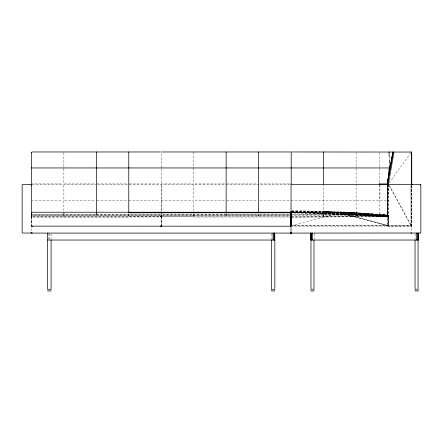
<?xml version="1.0" encoding="UTF-8"?>
<svg xmlns="http://www.w3.org/2000/svg" width="443" height="443" viewBox="0 0 443 443"><rect width="100%" height="100%" fill="white"/><g stroke="black" fill="none" stroke-linecap="round" stroke-linejoin="round"><path stroke-width="0.33" stroke-dasharray="2.21 1.66" d="M161.23 225.553L161.23 152.547M161.23 211.217L161.23 185.296M291.776 211.35L322.748 211.35L323.551 212.801L324.276 211.643L339.166 211.66L339.67 212.801L387.697 225.553L387.703 216.998L355.834 214.207L355.314 213.105L324.198 213.282L323.473 214.373L291.023 214.047M387.237 215.691L388.445 216.383L388.445 183.928L387.786 200.153L387.78 216.832L379.286 216.383L379.286 185.279M31.42 215.63L291.04 215.63L31.42 215.625L31.414 216.998L128.775 217.037L128.974 216.295L161.036 216.295L161.036 214.921L160.504 214.539L129.5 214.539L128.775 215.63L128.055 214.539L97.05 214.539L96.325 215.63L95.599 214.539L64.595 214.539L63.875 215.63L63.15 214.539L32.145 214.539L31.614 214.921L31.414 216.998L161.811 216.998L161.811 225.553L161.811 216.466L161.313 216.71L161.839 216.511M31.497 213.714L31.497 216.71L32.001 216.422L160.648 216.422A0.581 0.576 0 0 1 161.23 216.998L161.036 214.883M355.928 214.113L356.205 213.05L356.648 212.834L387.769 214.971L388.378 216.195L388.378 225.254L387.99 226.052L387.697 225.841M387.797 215.608L388.085 216.422L291.599 212.003M388.378 216.112L388.184 215.387L388.373 216.92L387.619 216.998L387.669 216.422L339.67 212.225L339.67 212.801L388.162 217.037L387.509 215.819L372.912 214.539L372.059 215.63M387.797 216.92L387.797 216.633L387.797 216.926L291.599 212.507L339.698 212.513L387.642 216.71M387.797 225.548L387.78 225.836L388.301 225.548L387.78 225.836M387.99 226.052L387.697 226.129L388.201 225.841L291.599 225.836M387.703 185.296L387.093 199.466L387.725 184.41M339.67 212.801L339.753 212.225L388.278 216.466L388.278 225.553L388.284 216.998L387.752 216.422L387.697 225.553L339.753 212.801L291.599 212.801M387.237 200.845L387.763 200.275L387.769 216.217M387.287 200.845L387.52 200.38M291.887 217.125L355.928 216.743L356.122 216.001L388.184 215.763L388.378 216.5L355.928 215.542L291.023 215.514M323.473 216.743L323.667 211.776M323.473 212.623L323.75 211.599L324.232 211.35L355.17 213.061L324.232 211.793L355.203 212.95L355.928 214.19L388.378 216.599L388.373 216.19M388.101 215.309L356.681 212.767L355.928 214.218L323.473 212.507M411.497 225.836L411.575 225.548M411.735 185.606L411.735 225.548L411.447 226.046L291.599 226.129M31.614 213.504L31.42 214.213L291.04 214.213M161.23 214.213L161.424 213.504M161.235 216.998L161.424 214.921L161.955 214.539L192.96 214.539L193.68 215.63L194.405 214.539L225.409 214.539L226.135 215.63L226.86 214.539L257.865 214.539L258.585 215.63L259.31 214.539L290.315 214.539M226.135 214.213L226.329 213.504M356.122 213.216L355.928 214.19L323.473 214.373L322.748 213.282L291.743 212.961M356.122 213.31L356.205 213.022M356.122 213.382L356.681 212.878L387.891 215.143M356.122 213.482L356.648 213.1L387.653 215.508L356.681 214.329L388.002 215.459M389.203 182.809L410.999 152.547M323.75 211.721L355.552 213.094M161.811 216.422L289.766 216.466M387.415 200.524L388.445 200.153L387.714 200.037M411.287 226.046L411.625 225.548L411.625 185.606M31.996 216.422L31.708 216.5M64.362 213.166L63.875 214.213L63.382 213.166M96.812 213.166L96.325 214.213L95.838 213.166M411.126 225.836L410.999 226.201L411.575 226.705L410.999 226.705L410.999 185.606L411.126 226.046L388.528 226.046L411.209 225.836L410.999 226.124L411.53 226.705M411.447 226.046L411.049 226.124L411.337 226.046M161.186 216.433C160.283 216.461 162.182 216.45 161.274 216.433M356.648 212.95L387.653 214.955M291.599 216.466L387.797 216.123L387.797 215.614L388.301 215.902L388.378 216.705L291.599 217.048M388.528 225.548L388.528 226.124M291.743 214.423L322.748 214.357L323.473 215.448L324.198 214.357L355.203 214.456L355.928 215.547L356.648 214.456L387.653 215.414L388.184 215.891M388.018 216.511L388.212 216.721M31.42 183.928L62.491 183.928M64.562 183.928L94.946 183.928M97.017 183.928L128.088 183.928M129.467 183.928L159.851 183.928M161.23 183.928L192.993 183.928M195.064 183.928L226.135 183.928M226.827 183.928L257.206 183.928M259.969 183.928L290.348 183.928M32.4 184.404L290.741 184.404M31.42 200.153L62.491 200.153M64.562 200.153L94.946 200.153M97.017 200.153L128.088 200.153M128.775 200.153L159.851 200.153M161.23 200.153L192.993 200.153M195.064 200.153L226.135 200.153M226.827 200.153L257.206 200.153M259.969 200.153L290.348 200.153M291.201 200.153L387.786 200.153M291.776 211.643L306.6 211.643L307.326 212.801L308.051 211.643L323.174 211.787M291.909 212.075L307.132 212.075M291.599 212.225L339.781 212.225L387.697 225.553M388.378 215.608L291.023 211.931L388.378 216.345L387.52 216.19M161.424 214.921L161.424 216.295L193.486 216.295L193.68 217.037L289.656 217.037M387.907 216.998L388.201 216.998M411.735 225.548L291.599 225.553L339.753 212.801L340.434 211.721L355.275 212.994M388.09 225.758L387.797 225.836M410.999 226.417L411.497 226.417M291.743 211.422L322.748 212.042L323.473 213.133L324.198 212.042L355.314 212.845L355.928 213.925L355.928 216.743M355.17 212.878L324.232 211.97L355.203 212.767L355.928 214.035M291.776 210.519L322.748 211.466L323.274 211.898M339.67 212.225L339.753 212.801L339.582 212.075M291.599 211.926L387.797 216.345M372.314 214.921L388.029 216.295M387.703 216.998L388.162 217.037M355.834 214.207L388.378 216.926L388.101 216.018M387.664 216.5L387.93 216.721L387.669 216.422M387.797 215.614L388.295 215.902M355.436 212.945L355.928 214.218L356.715 213.122L371.406 214.406L371.86 214.7L371.998 215.625M387.237 199.466L387.57 199.965L387.57 185.501M387.287 199.466L387.763 200.037L387.763 185.379M388.002 215.553L388.378 216.594L388.184 215.796M411.204 226.201L411.409 226.705M389.43 185.739L411.049 225.548L389.38 185.739M323.196 211.721L323.357 212.075M411.11 226.201L411.22 226.705M161.036 214.921L161.23 215.63M388.378 216.705L387.797 216.123L388.19 216.428L388.085 215.691M387.287 215.691L387.315 200.673M389.198 156.49L389.336 159.187M389.508 162.559L389.613 164.58M415.052 233.71L415.052 239.403M411.575 185.606L411.575 232.503M388.395 183.928L388.395 225.548M387.57 216.19L387.57 200.347L387.381 216.007M387.381 184.299L387.381 199.782M387.315 184.443L387.315 199.638M379.978 184.62L379.978 199.466M379.286 152.636L379.286 167.282M379.286 168.617L379.286 183.264M356.106 152.636L356.106 167.282M356.106 168.617L356.106 183.264M356.106 183.928L356.106 216.383M355.729 213.199L355.729 213.487M323.65 183.928L323.65 216.383M314.22 233.71L314.22 239.403M271.365 233.71L271.365 239.403M258.585 213.676L258.585 217.037M226.135 213.676L226.135 217.037M193.68 151.971L193.68 167.282M193.68 167.947L193.68 183.264M193.68 183.928L193.68 199.477M193.68 200.829L193.68 213M193.68 213.676L193.68 217.037M128.775 213.676L128.775 217.037M96.325 213L96.325 217.037M63.87 152.636L63.87 167.282M63.87 168.617L63.87 183.264M63.87 185.279L63.87 199.477M63.87 200.829L63.875 217.037M51.083 233.71L51.083 239.403M49.345 233.71L49.345 239.403M48.475 233.079L48.475 239.403M31.42 212.801L31.42 232.503M31.42 213.476L31.42 225.553L31.414 213.476M160.643 216.422L161.042 216.721L160.643 216.422M388.334 216.14L388.024 216.167L388.334 216.14M31.78 216.461L31.464 216.433L31.78 216.461"/><path stroke-width="0.66" d="M31.42 211.66L31.42 184.875M31.42 226.705L32.001 226.201L31.746 226.046M290.68 225.553L290.68 212.801M32.001 226.201L31.497 225.836M290.868 212.225L290.868 225.553L290.458 225.553L290.458 212.225A0.581 0.576 0 0 1 290.962 212.513A0.581 0.581 0 0 1 291.311 212.009L291.018 212.801L128.775 212.801M291.018 225.553L291.189 212.225M420.269 233.079L420.551 233.018L291.317 233.079L291.616 233.001M389.674 169.281L389.646 165.256M387.858 181.719L387.907 183.225M387.979 180.39L389.098 168.429L389.657 167.947L389.259 168.262M31.78 226.705L31.89 226.201M387.464 183.38L390.15 168.13L387.426 183.048L387.614 183.585L387.808 182.228L387.797 183.69M388.09 180.185L388.561 176.79M389.408 170.671L389.785 167.947L379.407 167.947M388.096 180.284L388.284 178.961M388.478 177.637L390.012 167.066L392.969 152.148L390.433 167.609M392.819 152.447L390.283 167.399M387.614 183.585L387.858 182.228M391.629 160.826L391.867 159.469M392.947 153.367L393.39 151.971L393.085 152.032M388.395 183.928L393.927 152.547M31.591 226.705L31.796 226.201M291.189 212.507L291.023 212.801L291.134 212.513M31.464 226.705L32.001 226.124L290.741 226.201L290.458 226.052L290.962 225.836M31.42 185.279L31.497 152.259M291.217 212.075L291.189 212.801M31.42 152.547L31.508 152.242M51.083 290.453L50.441 291.029L47.933 290.973L47.606 290.453M274.843 290.453L274.2 291.029L271.692 290.973L271.365 290.453M314.22 290.453L313.578 291.029L311.069 290.973L310.742 290.453M418.53 290.453L417.887 291.029L415.379 290.973L415.052 290.453M387.315 184.443L387.714 184.05M161.346 212.513L161.54 212.302L161.313 212.513A0.581 0.576 0 0 1 161.523 212.302M411.746 184.57L412.156 184.404M390.366 167.986L390.266 168.008M63.753 167.947L31.42 167.947M96.203 167.947L63.991 167.947M128.658 167.947L96.447 167.947M161.108 167.947L128.896 167.947M323.534 167.947L291.322 167.947M355.984 167.947L323.772 167.947M389.563 151.971L388.993 152.447L389.198 156.49M379.164 167.947L356.222 167.947M30.844 233.079L31.121 233.018L22.731 233.079L22.15 232.503L22.15 184.98L22.731 184.404L31.121 184.465L30.844 184.404M290.746 226.046L290.458 226.129L290.741 226.201M290.663 212.302L291.04 212.225M32.001 151.971L160.648 151.971M161.811 151.971L291.04 151.971M291.782 151.971L411.447 152.049L411.735 152.547L411.735 184.227M161.352 167.947L193.563 167.947M193.801 167.947L226.013 167.947M226.257 167.947L258.468 167.947M258.706 167.947L290.918 167.947M387.608 183.928L379.286 183.928L379.801 184.443M291.621 184.404L420.551 184.465L420.269 184.404M291.068 211.926L291.378 211.926M31.464 212.225L161.186 212.225M161.274 212.225L291.378 212.225M31.42 212.801L32.001 212.801M31.497 226.417L32.001 226.417M32.001 233.001L31.497 232.791M31.708 233.079L290.741 233.079M47.606 240.034L274.843 240.034L274.843 289.29L271.365 289.29L271.365 240.034M290.464 212.513L290.868 212.801L290.464 212.801M32.001 226.129L31.708 226.052L32.001 226.705M291.328 233.001L291.616 233.079A0.581 0.581 0 0 1 291.117 232.791M160.936 212.302L160.643 212.225A0.581 0.576 0 0 1 161.152 212.513M410.999 151.971L411.337 152.049M379.407 183.928L379.978 184.41M31.536 232.791L32.001 233.079L32.001 232.791M411.497 152.259L411.625 184.227M290.841 212.075L291.068 225.553M389.369 159.862L389.508 162.559M420.85 184.98L420.85 232.503M418.452 233.079L418.452 240.034L310.742 240.034L310.742 233.079M418.22 233.079L418.22 240.034M418.065 240.034L418.065 289.29L415.052 289.29L415.052 240.034M417.583 233.079L417.583 240.034M416.713 233.079L416.713 240.034M411.575 152.547L411.575 184.227M323.65 151.971L323.65 183.928M313.987 240.034L313.987 289.29L310.975 289.29L310.975 233.079M312.481 233.079L312.481 240.034M311.612 233.079L311.612 240.034M291.317 232.725L291.317 233.079M291.201 152.547L291.201 183.928M291.04 183.928L291.04 232.503M274.765 233.079L274.765 240.034M274.533 233.079L274.533 240.034M273.896 233.079L273.896 240.034M273.026 233.079L273.026 240.034M258.585 151.971L258.585 212.324M226.135 151.971L226.135 212.324M161.811 212.225L161.811 212.801M161.59 212.225L161.59 212.801M161.402 212.225L161.402 212.801M128.775 151.971L128.775 212.324M96.325 151.971L96.325 212.324M51.083 240.034L51.083 289.29L47.606 289.29L47.606 233.079M160.648 212.513L160.643 212.801L160.648 212.513M420.429 184.576L420.7 184.98L420.429 184.576M160.942 226.052L160.648 226.129L160.942 226.052M290.741 233.001L290.447 233.079L290.741 233.001M411.287 233.001L410.999 233.079L411.287 233.001M161.811 226.052L161.518 226.052L161.811 226.052"/></g></svg>
